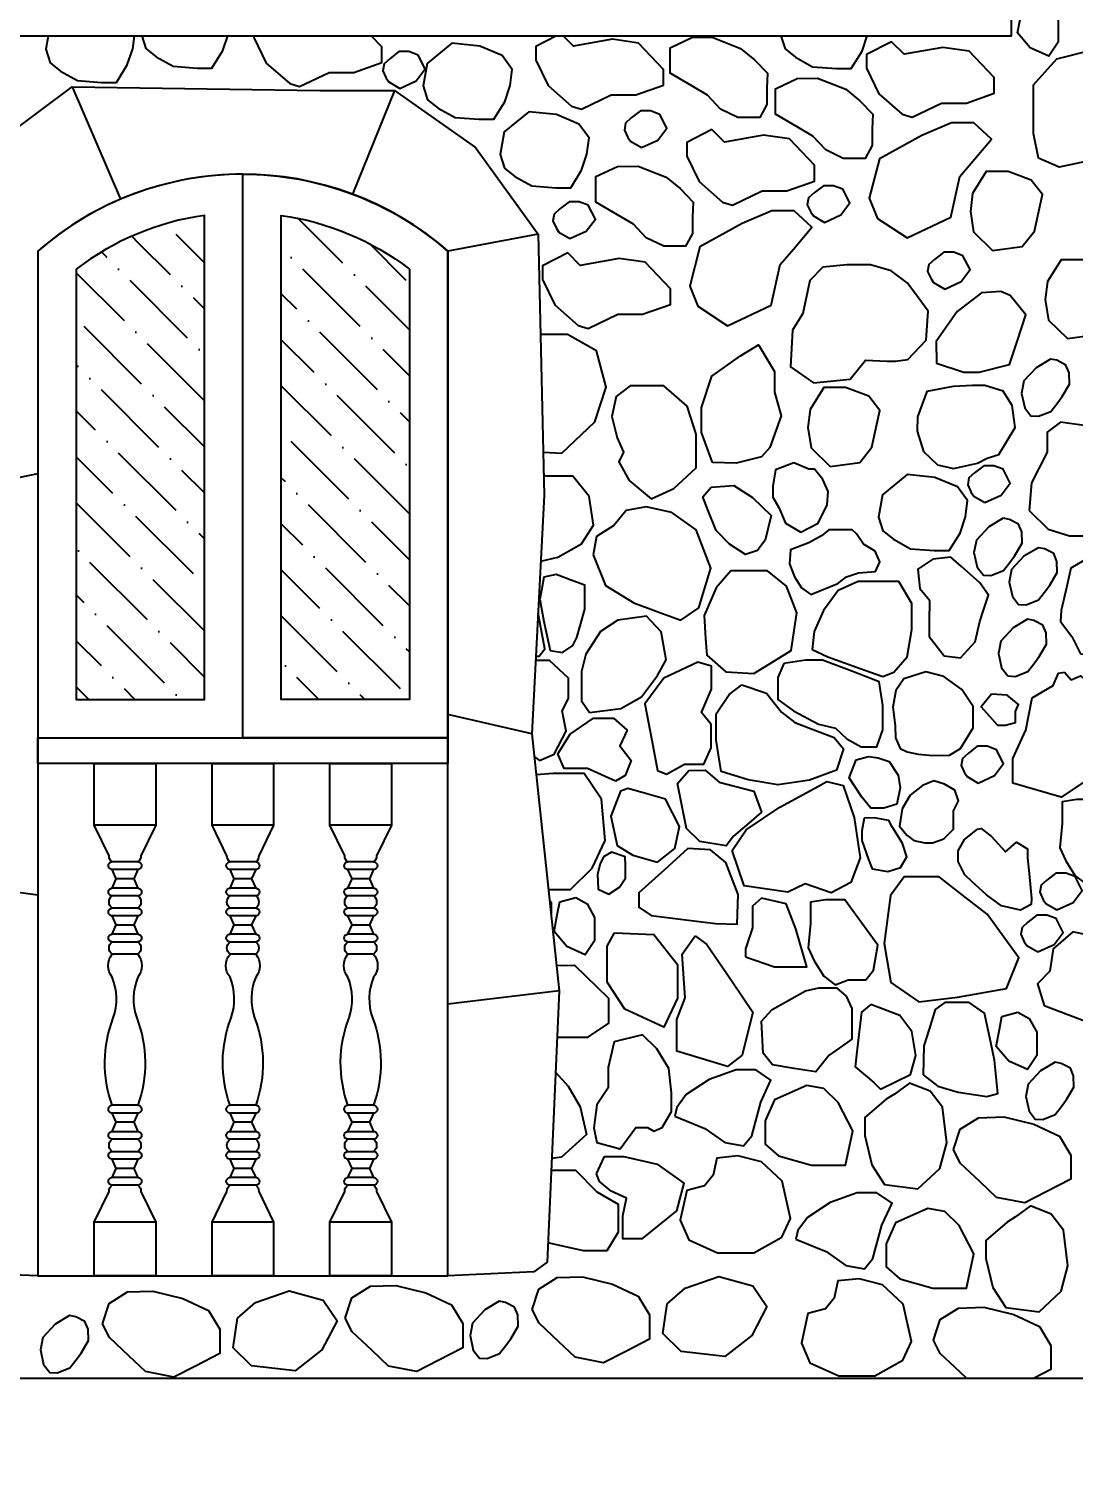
# Model space of a CAD drawing. Header units: millimetres. Extents: x -251401 to 377140, y -30451 to 275830.
# Drawn here: x 292825 to 294864, y -3140 to -307 of the extents above; entities that cross this region are included whole.
import ezdxf

# ---------------------------------------------------------------- set-up
doc = ezdxf.new("R2010")
doc.units = ezdxf.units.MM
for name, color, linetype in [('0-S1', 1, 'Continuous'), ('0-S3', 3, 'Continuous'), ('0-S8', 8, 'Continuous'), ('A-DIMENSIONS', 30, 'Continuous'), ('A-DOORS', 2, 'Continuous'), ('A-HATCH', 8, 'Continuous'), ('A-WALL', 4, 'Continuous'), ('A-WINDOWS', 2, 'Continuous')]:
    doc.layers.add(name, color=color, linetype=linetype)
doc.styles.add('LEROY', font='simplex.shx')
doc.dimstyles.new('DIM100', dxfattribs={"dimscale": 0, "dimtxt": 220, "dimasz": 180, "dimexe": 220, "dimexo": 250, "dimgap": 1, "dimtad": 1, "dimtoh": 1, "dimlfac": 0.001, "dimzin": 1, "dimdsep": 46, "dimtxsty": 'LEROY', "dimblk1": 'ORIGIN', "dimblk2": 'ORIGIN', "dimsah": 1, "dimcen": 0.18, "dimclrd": 30, "dimclre": 30, "dimclrt": 7, "dimazin": 0, "dimtfac": 1, "dimtix": 1, "dimtmove": 1, "dimatfit": 3, "dimfxl": 1, "dimtvp": 1, "dimtolj": 2, "dimtzin": 0, "dimarcsym": 0})
pattern_1 = [(45, (-15600, 1290.144), (33.67596, 123.47852), [158.75, -31.75, 0, -31.75])]

# ---------------------------------------------------------------- blocks, each defined once
blk = doc.blocks.new('USER ARROW 100')
at = {"layer": 'A-DIMENSIONS'}
for q in [(-200, 0), (200, 0)]:
    blk.add_line((0, 0), q, dxfattribs=at)
for points in [[(0, 0), (0, 200)], [(0, 0), (0, -200)]]:
    blk.add_lwpolyline(points, dxfattribs=at)
blk.add_circle((0, 0), 90, dxfattribs=at)
blk = doc.blocks.new('*D95')
at = {"layer": 'A-DIMENSIONS', "color": 30, "transparency": 16777216}
for p, q in [((297092.5, 3059.9), (288086.5, 3059.9)), ((288086.5, -2939.1), (288086.5, 3058.9)), ((291492.5, -2940.1), (288086.5, -2940.1))]:
    blk.add_line(p, q, dxfattribs=at)
at = {"layer": 'Defpoints', "color": 0, "transparency": 16777216}
for p in [(288086.5, 3059.9), (297342.5, 3059.9), (291742.5, -2940.1)]:
    blk.add_point(p, dxfattribs=at)
at = {"layer": 'A-DIMENSIONS', "color": 30, "transparency": 16777216}
for p, rotation in [((288086.5, 3059.9), 90), ((288086.5, -2940.1), 270)]:
    blk.add_blockref('USER ARROW 100', p, dxfattribs=dict(at, rotation=rotation))
at = {"layer": 'A-DIMENSIONS', "color": 7, "transparency": 16777216, "insert": (287876.5, 59.9), "char_height": 220, "attachment_point": 5, "rotation": 90, "style": 'LEROY'}
blk.add_mtext('\\A2;6.00 METERS', dxfattribs=at)
blk = doc.blocks.new('*D97')
at = {"layer": 'A-DIMENSIONS', "color": 30, "transparency": 16777216}
for p, q in [((294265.7, 159.9), (289086.5, 159.9)), ((289086.5, 158.9), (289086.5, -2339.1)), ((291492.5, -2340.1), (289086.5, -2340.1))]:
    blk.add_line(p, q, dxfattribs=at)
at = {"layer": 'Defpoints', "color": 0, "transparency": 16777216}
for p in [(294515.7, 159.9), (289086.5, -2340.1), (291742.5, -2340.1)]:
    blk.add_point(p, dxfattribs=at)
at = {"layer": 'A-DIMENSIONS', "color": 30, "transparency": 16777216}
for p, rotation in [((289086.5, 159.9), 90), ((289086.5, -2340.1), 270)]:
    blk.add_blockref('USER ARROW 100', p, dxfattribs=dict(at, rotation=rotation))
at = {"layer": 'A-DIMENSIONS', "color": 7, "transparency": 16777216, "insert": (288876.5, -1090.1), "char_height": 220, "attachment_point": 5, "rotation": 90, "style": 'LEROY'}
blk.add_mtext('\\A2;2.50', dxfattribs=at)
blk = doc.blocks.new('*D98')
at = {"layer": 'A-DIMENSIONS', "color": 30, "transparency": 16777216}
for p, q in [((294265.7, 159.9), (288586.5, 159.9)), ((288586.5, -2939.1), (288586.5, 158.9)), ((291492.5, -2940.1), (288586.5, -2940.1))]:
    blk.add_line(p, q, dxfattribs=at)
at = {"layer": 'Defpoints', "color": 0, "transparency": 16777216}
for p in [(288586.5, 159.9), (294515.7, 159.9), (291742.5, -2940.1)]:
    blk.add_point(p, dxfattribs=at)
at = {"layer": 'A-DIMENSIONS', "color": 30, "transparency": 16777216}
for p, rotation in [((288586.5, 159.9), 90), ((288586.5, -2940.1), 270)]:
    blk.add_blockref('USER ARROW 100', p, dxfattribs=dict(at, rotation=rotation))
at = {"layer": 'A-DIMENSIONS', "color": 7, "transparency": 16777216, "insert": (288376.5, -1390.1), "char_height": 220, "attachment_point": 5, "rotation": 90, "style": 'LEROY'}
blk.add_mtext('\\A2;3.10', dxfattribs=at)
blk = doc.blocks.new('G24G4GGHG')
at = {"layer": '0-S8', "color": 8}
for points in [[(54.3, 2692.2), (76.3, 2680.1), (91, 2653.4), (91, 2607.8), (72.6, 2580.6), (36.5, 2596.8), (11.8, 2625.6), (18.1, 2658.6), (22.9, 2683.8)], [(-623.8, 2616.5), (-584, 2617.1), (-528.8, 2595.5), (-501.5, 2573.3), (-476.4, 2547.1), (-477.6, 2518.1), (-477.6, 2485.7), (-491.2, 2460.7), (-533.9, 2460.7), (-568.1, 2477.2), (-593.1, 2503.9), (-623.8, 2522.1), (-666.1, 2547.1), (-666.1, 2574.4), (-666.1, 2596.6)], [(-213.4, 2467), (-194.2, 2461.3), (-136.4, 2488.8), (-88, 2488.8), (-33.9, 2508.1), (-33.9, 2538.8), (-82.8, 2590.2), (-133.8, 2597.5), (-209.8, 2584), (-234.2, 2608.4), (-283.2, 2583.5), (-283.2, 2557), (-259.2, 2507)], [(-1193.5, 2517.4), (-1161.6, 2531.9), (-1144, 2555.4), (-1157.9, 2582.4), (-1175.9, 2589.2), (-1195.4, 2589.2), (-1213.3, 2575.2), (-1224.5, 2565.3), (-1227, 2551.7), (-1220.1, 2537.2), (-1215.2, 2530.1)], [(-1037.9, 2599.8), (-1092.2, 2605.4), (-1140.3, 2565.9), (-1148.1, 2522.1), (-1139.6, 2495.3), (-1119.1, 2479.1), (-1085.9, 2460.7), (-1039.3, 2457.2), (-1010.3, 2457.2), (-989.1, 2491.1), (-978.5, 2522.9), (-974.3, 2554.6), (-994.1, 2581.4), (-994.1, 2581.4)], [(192.3, 2581), (224.5, 2533.5), (200, 2459.2), (200, 2412.1), (181.5, 2382.3), (93.2, 2363.8), (52.7, 2381.1), (43.1, 2429.4), (43.1, 2524.2), (88.5, 2575.4), (160.6, 2593.3)], [(-418.3, 2536.6), (-378.4, 2537.2), (-323.2, 2515.6), (-295.9, 2493.4), (-270.9, 2467.2), (-272, 2438.2), (-272, 2405.8), (-285.7, 2380.8), (-328.3, 2380.8), (-362.5, 2397.3), (-387.5, 2424), (-418.3, 2442.2), (-460.5, 2467.2), (-460.5, 2494.5), (-460.5, 2516.7)], [(-887.9, 2466.3), (-942.2, 2471.9), (-990.3, 2432.4), (-998.1, 2388.6), (-989.6, 2361.8), (-969.1, 2345.6), (-935.9, 2327.2), (-889.3, 2323.7), (-860.3, 2323.7), (-839.1, 2357.6), (-828.5, 2389.4), (-824.3, 2421.1), (-844.1, 2447.9), (-844.1, 2447.9)], [(-722.2, 2401.8), (-690.3, 2416.4), (-672.6, 2439.9), (-686.5, 2466.8), (-704.5, 2473.6), (-724, 2473.6), (-742, 2459.7), (-753.1, 2449.8), (-755.6, 2436.2), (-748.8, 2421.6), (-743.8, 2414.5)], [(-563.9, 2295.5), (-544.7, 2289.8), (-486.9, 2317.3), (-438.5, 2317.3), (-384.4, 2336.6), (-384.4, 2367.3), (-433.3, 2418.7), (-484.3, 2426), (-560.3, 2412.5), (-584.7, 2436.9), (-633.7, 2412), (-633.7, 2385.5), (-609.7, 2335.5)], [(-175.1, 2425.5), (-257.9, 2379.8), (-277.6, 2303.3), (-261.6, 2263.8), (-203.5, 2225.5), (-118.3, 2266.2), (-101, 2345.2), (-71.4, 2379.8), (-39.2, 2418.1), (-73.8, 2450.2), (-117.1, 2450.2)], [(-768.8, 2365.1), (-728.9, 2365.7), (-673.7, 2344.1), (-646.4, 2321.9), (-621.4, 2295.7), (-622.5, 2266.7), (-622.5, 2234.3), (-636.2, 2209.3), (-678.8, 2209.3), (-713, 2225.8), (-738, 2252.5), (-768.8, 2270.7), (-811, 2295.7), (-811, 2323), (-811, 2345.2)], [(38.3, 2338.2), (-6.8, 2355), (-49.3, 2355), (-75.9, 2312.6), (-80.3, 2277.2), (-74.1, 2237.4), (-36.9, 2201.1), (20.6, 2209), (44.5, 2239.1), (54.3, 2283.4), (60.2, 2310.3)], [(-365.2, 2255.8), (-333.3, 2270.4), (-315.6, 2293.9), (-329.5, 2320.8), (-347.5, 2327.6), (-367, 2327.6), (-385, 2313.7), (-396.1, 2303.8), (-398.6, 2290.2), (-391.8, 2275.6), (-386.8, 2268.5)], [(-861.7, 2224.3), (-829.8, 2238.9), (-812.1, 2262.4), (-826, 2289.3), (-844, 2296.1), (-863.5, 2296.1), (-881.5, 2282.2), (-892.6, 2272.3), (-895.1, 2258.7), (-888.3, 2244.1), (-883.3, 2237)], [(-525.6, 2254), (-608.4, 2208.3), (-628.1, 2131.8), (-612.1, 2092.3), (-554, 2054), (-468.8, 2094.7), (-451.5, 2173.7), (-421.9, 2208.3), (-389.7, 2246.6), (-424.3, 2278.7), (-467.6, 2278.7)], [(-845.4, 2054.8), (-826.1, 2049.1), (-768.3, 2076.7), (-720, 2076.7), (-665.8, 2095.9), (-665.8, 2126.6), (-714.8, 2178.1), (-765.7, 2185.3), (-841.7, 2171.8), (-866.2, 2196.3), (-915.1, 2171.3), (-915.1, 2144.8), (-891.1, 2094.9)], [(-130.5, 2125.9), (-98.6, 2140.4), (-81, 2163.9), (-94.9, 2190.9), (-112.9, 2197.7), (-132.4, 2197.7), (-150.3, 2183.7), (-161.5, 2173.8), (-164, 2160.2), (-157.1, 2145.7), (-152.2, 2138.6)], [(184.3, 2166.2), (139.2, 2183), (96.7, 2183), (70.1, 2140.6), (65.7, 2105.2), (71.9, 2065.4), (109.1, 2029.1), (166.6, 2037), (190.5, 2067.1), (200.3, 2111.4), (206.2, 2138.3)], [(-368.4, 2168.3), (-393.4, 2142.8), (-407.1, 2077.9), (-427.7, 2045.5), (-431.4, 1973.8), (-386.5, 1942.6), (-314.8, 1950.1), (-284.8, 1986.9), (-243, 1985), (-226.8, 1985), (-202.5, 1988.1), (-166.9, 2026.2), (-162.5, 2082.9), (-189.4, 2119.1), (-203.5, 2138.1), (-234.9, 2161.5), (-275.5, 2173.3), (-321.6, 2173.3)], [(-58.5, 2118.7), (-106.2, 2082.1), (-147.3, 2023.3), (-146.2, 1981.1), (-92.9, 1963.4), (-62.9, 1963.4), (-3.9, 1978.8), (11.4, 2025.5), (27.9, 2075.5), (-3, 2113.1), (-20.8, 2120.9)], [(-583.9, 1787.6), (-605.1, 1846.2), (-605.1, 1894.8), (-585.1, 1955.9), (-529, 1995.8), (-494.1, 2017), (-462.4, 1964.8), (-462.4, 1924.7), (-449.8, 1878.6), (-471.6, 1816.9), (-487.8, 1798.2), (-537.7, 1786.4)], [(76.3, 1989.2), (47.9, 1972.4), (24, 1946.5), (19.2, 1922.2), (25.6, 1893.9), (37.6, 1878.3), (52.3, 1877.5), (76.7, 1887.1), (88.2, 1902.2), (99, 1916.2), (113, 1940.5), (112.6, 1962.4), (106.2, 1977.6), (88.2, 1986.8)], [(-746.4, 1752), (-703.4, 1716.5), (-659, 1736.7), (-615.5, 1777.2), (-615.5, 1842.8), (-633.3, 1897.6), (-678.7, 1937.1), (-744.4, 1937.1), (-771.6, 1916.3), (-780, 1877.4), (-769.6, 1835.4), (-757.3, 1807.8), (-766.1, 1788.5)], [(-278.7, 1916.7), (-323.8, 1933.5), (-366.3, 1933.5), (-392.9, 1891.1), (-397.3, 1855.7), (-391.1, 1815.9), (-353.9, 1779.6), (-296.4, 1787.5), (-272.5, 1817.6), (-262.7, 1861.9), (-256.8, 1888.8)], [(-114.1, 1935.6), (-165.5, 1926.2), (-183.7, 1876.7), (-184.3, 1848.5), (-171.8, 1809.1), (-144.8, 1782.7), (-113.5, 1775.8), (-66.4, 1785.9), (-47.6, 1795.9), (-25.1, 1802.8), (6.9, 1855.4), (1.3, 1898.7), (-16.3, 1926.8), (-52, 1937.5), (-76.5, 1937.5)], [(34.3, 1693.5), (71.6, 1657.1), (113, 1644.4), (154.5, 1644.4), (202.8, 1654.6), (239.2, 1672.3), (249.8, 1684.9), (249.8, 1706.3), (227.2, 1736.6), (227.2, 1772.3), (193.5, 1834.2), (150.7, 1858.2), (95.2, 1866.3), (69.8, 1846.9), (69.8, 1807.5), (39, 1748)], [(-424.6, 1786.7), (-460.4, 1772.8), (-465.6, 1740.9), (-465.6, 1719.6), (-454.2, 1699.5), (-441.2, 1669), (-411.5, 1651.6), (-377.5, 1669), (-360, 1704.8), (-357.8, 1730.5), (-368.3, 1754), (-384.4, 1774.5), (-395.3, 1774.5)], [(-149.4, 1758.3), (-203.7, 1763.9), (-251.8, 1724.4), (-259.6, 1680.6), (-251.1, 1653.8), (-230.6, 1637.6), (-197.4, 1619.2), (-150.8, 1615.7), (-121.8, 1615.7), (-100.6, 1649.6), (-90, 1681.4), (-85.8, 1713.1), (-105.6, 1739.9), (-105.6, 1739.9)], [(-52.2, 1709.3), (-20.3, 1723.9), (-2.6, 1747.4), (-16.5, 1774.3), (-34.5, 1781.1), (-54, 1781.1), (-72, 1767.2), (-83.1, 1757.3), (-85.6, 1743.7), (-78.8, 1729.1), (-73.8, 1722)], [(-585.9, 1739.1), (-542, 1742.4), (-505.3, 1719.4), (-469.1, 1683.8), (-480.6, 1636.1), (-496, 1615.9), (-519.5, 1608.2), (-550.2, 1627.9), (-576.5, 1654.8), (-592.4, 1695.3), (-602.2, 1720.2)], [(-816.6, 1607.3), (-792.6, 1547.3), (-737, 1513.5), (-688.5, 1495.6), (-645.3, 1479.6), (-610.5, 1503.7), (-587, 1581.1), (-615.4, 1655.8), (-662.8, 1690.1), (-713, 1701), (-752.3, 1693.9), (-776.3, 1664.5), (-810.1, 1643.3)], [(-16.2, 1678.7), (-44.6, 1661.9), (-68.5, 1636), (-73.3, 1611.7), (-66.9, 1583.4), (-54.9, 1567.8), (-40.2, 1567), (-15.8, 1576.6), (-4.3, 1591.7), (6.5, 1605.7), (20.5, 1630), (20.1, 1651.9), (13.7, 1667.1), (-4.3, 1676.3)], [(-395.5, 1630.9), (-431.4, 1616.7), (-433.3, 1589.4), (-423.4, 1564.1), (-409.7, 1543), (-391.8, 1530), (-339.1, 1551.1), (-321.8, 1564.1), (-298.9, 1572.1), (-265.5, 1574.6), (-256.8, 1593.8), (-266.1, 1614.2), (-289, 1627.8), (-302.6, 1648.2), (-311.3, 1656.3), (-338.5, 1656.3), (-356.5, 1656.3), (-370.7, 1644.5)], [(52.3, 1621.2), (23.9, 1604.4), (0, 1578.5), (-4.8, 1554.2), (1.6, 1525.9), (13.6, 1510.3), (28.3, 1509.5), (52.7, 1519.1), (64.2, 1534.2), (75, 1548.2), (89, 1572.5), (88.6, 1594.4), (82.2, 1609.6), (64.2, 1618.8)], [(-153.6, 1598.9), (-183.1, 1579), (-179.1, 1541.6), (-160, 1518.6), (-160.8, 1476.4), (-160.8, 1447.8), (-131.3, 1410.4), (-99.5, 1406.4), (-70.9, 1437.5), (-62.1, 1477.2), (-54.1, 1501.1), (-45, 1528.5), (-62.1, 1552.8), (-97.9, 1584.6), (-118.3, 1602.7)], [(134.7, 1414.2), (169.7, 1410.2), (189.9, 1418.5), (216.9, 1474.4), (213.8, 1500.6), (198.4, 1535.9), (188.9, 1563.2), (170.2, 1592.9), (148.7, 1600.6), (115.9, 1581.2), (107.8, 1546.1), (96.7, 1498.9), (95.2, 1477.4), (117.4, 1447.6)], [(-900.4, 1420.3), (-876.5, 1416.8), (-855.9, 1430.3), (-848.3, 1445.8), (-840.7, 1473.2), (-832.9, 1501.4), (-832.9, 1547.8), (-855.9, 1556.5), (-888.9, 1568.9), (-912.4, 1563.5), (-916.7, 1541.3), (-920.7, 1521), (-917.8, 1505.8), (-912.5, 1477)], [(-597.3, 1443.9), (-594.5, 1411.6), (-557.7, 1378.7), (-503.1, 1375.9), (-462.9, 1400.5), (-430.1, 1420.5), (-418.8, 1494.1), (-439.5, 1545.9), (-476.3, 1576), (-547.7, 1576), (-576.7, 1543.1), (-599.6, 1489.1)], [(-389, 1422.2), (-358.8, 1407.9), (-286.5, 1382.2), (-251, 1369.5), (-229.6, 1378.2), (-203.8, 1408.4), (-194.4, 1461.3), (-194.4, 1512.3), (-220.2, 1555.3), (-299.4, 1555.3), (-338.5, 1537.5), (-367.2, 1498.9), (-385.5, 1457.9)], [(-823.4, 1299.3), (-762.6, 1307.1), (-722.2, 1330.4), (-690.6, 1371.7), (-674, 1402.3), (-683.8, 1456.8), (-712.5, 1487.4), (-768.4, 1479.6), (-802, 1457.3), (-830.7, 1413.5), (-838.9, 1379.5), (-838.9, 1322.6)], [(31.3, 1481.7), (2.9, 1464.9), (-21, 1439), (-25.8, 1414.7), (-19.4, 1386.4), (-7.4, 1370.8), (7.3, 1370), (31.7, 1379.6), (43.2, 1394.7), (54, 1408.7), (68, 1433), (67.6, 1454.9), (61.2, 1470.1), (43.2, 1479.3)], [(-673.4, 1179.5), (-638, 1199), (-600.5, 1199), (-586, 1230.6), (-586, 1276.3), (-605.2, 1299.6), (-585.5, 1345.4), (-585.5, 1390), (-611.9, 1397.7), (-678.8, 1366.7), (-715.9, 1316.5), (-702.2, 1245.5), (-690.8, 1186.5)], [(-444.5, 1394.9), (-456, 1368), (-456, 1325.2), (-425.5, 1302.7), (-376.5, 1277.1), (-343.8, 1268.7), (-321.3, 1248.4), (-293.4, 1232.5), (-263, 1232.5), (-251.1, 1266), (-251.1, 1313.3), (-258.6, 1359.2), (-312, 1379.9), (-368.7, 1401.9), (-402.1, 1401.9)], [(-210.4, 1365.2), (-225.7, 1342.5), (-232, 1309.7), (-227.3, 1274.4), (-226.2, 1250.1), (-217.3, 1229.5), (-203.5, 1222.6), (-182.4, 1218.4), (-153.3, 1215.8), (-121.1, 1216.3), (-99.5, 1229), (-75.2, 1269.6), (-74.6, 1311.3), (-96.8, 1344.6), (-132.2, 1369.9), (-167.6, 1378.9)], [(103.3, 1378.1), (116.3, 1363.6), (134.8, 1371.4), (148.9, 1359), (194, 1296.4), (164.3, 1179.4), (96.6, 1134.5), (2.2, 1161.7), (2.2, 1209.7), (27.6, 1265.4), (40.2, 1328), (81.4, 1352.1), (91.6, 1376.2)], [(-526.6, 1353.3), (-478, 1337.4), (-448.9, 1300.3), (-423.1, 1280.3), (-378.5, 1263.1), (-346.4, 1250.8), (-327.7, 1228.9), (-341.4, 1187.1), (-394, 1167.2), (-456.3, 1158.6), (-514, 1168.3), (-566.6, 1184.3), (-576.4, 1245.4), (-576.4, 1296.8), (-551.2, 1334.5)], [(-39.3, 1335.1), (-59.5, 1310.9), (-27.2, 1274.6), (-11.8, 1274.6), (7.7, 1280), (7.7, 1301.5), (13.8, 1314.9), (-8.4, 1333.1)], [(-772.8, 1165.3), (-827.6, 1190.6), (-872.8, 1190.6), (-885.4, 1219), (-861.1, 1257.6), (-815.9, 1288.5), (-776.8, 1288.5), (-750, 1265.2), (-764.2, 1234.2), (-742.1, 1206), (-754.3, 1176.4)], [(-65, 1161.9), (-33.1, 1176.4), (-15.5, 1199.9), (-29.4, 1226.9), (-47.4, 1233.7), (-66.9, 1233.7), (-84.8, 1219.7), (-96, 1209.8), (-98.5, 1196.2), (-91.6, 1181.7), (-86.7, 1174.6)], [(-303.2, 1206.9), (-279, 1213.7), (-260.6, 1211.1), (-239, 1203.7), (-221.1, 1177.4), (-217.4, 1152.6), (-223.7, 1121), (-249, 1112.6), (-274.3, 1112.6), (-292.2, 1134.2), (-306.9, 1157.4), (-316.9, 1172.1)], [(-629.8, 1186.1), (-598.2, 1187), (-570.6, 1163.3), (-538, 1155.1), (-503.1, 1146.3), (-487.9, 1105.3), (-512.9, 1083.8), (-542.7, 1058.3), (-556.7, 1039.4), (-608.6, 1047.6), (-634.1, 1073.4), (-642.7, 1115.7), (-651.9, 1161.2)], [(-544.9, 1030), (-517.9, 1070.5), (-452.4, 1114.7), (-376.8, 1155.9), (-360.5, 1164.8), (-328.8, 1157.4), (-306.9, 1094.6), (-295.5, 1015.7), (-313.5, 967.6), (-352.1, 947.7), (-402.5, 965.3), (-436.8, 949.1), (-521.5, 961.5)], [(-174.1, 1157), (-198, 1138.1), (-213.4, 1111.8), (-218.4, 1077.5), (-204.2, 1060), (-190.8, 1050), (-169.1, 1045.4), (-154, 1045.4), (-132.3, 1053.3), (-113.1, 1071.7), (-113.5, 1098.4), (-113.5, 1107.6), (-103.4, 1127.3), (-110.5, 1148.2), (-131, 1159.9), (-151.9, 1166.1)], [(-762.9, 1146.1), (-781.9, 1097), (-769.8, 1040.2), (-738.8, 1021.2), (-690.6, 1007.4), (-657, 1034.1), (-647.8, 1077.4), (-675, 1130.6), (-721, 1143.3), (-748.8, 1151.1)], [(106, 1010), (124.3, 980.7), (146.6, 963.7), (172, 973.5), (206.7, 973.5), (221.7, 992.4), (230.2, 1040.8), (165.5, 1129.6), (127.6, 1129.6), (98.8, 1125), (98.8, 1083.2), (93.9, 1035.7)], [(-287.9, 1093.5), (-292, 1068.4), (-292, 1050), (-279.4, 1012.7), (-272, 994.6), (-241.7, 989.1), (-216.6, 997.2), (-204.1, 1018.2), (-212.6, 1044.1), (-221.8, 1058.8), (-232.8, 1076.4), (-239.2, 1088.7), (-268.3, 1093.9)], [(-39, 1057.9), (-12.1, 1027.5), (9.6, 1046.7), (30.8, 1033.5), (30.8, 1015), (34.4, 985.2), (38.6, 936.3), (38, 925), (17.7, 913.7), (-19.9, 922.6), (-49.1, 943.5), (-77.2, 969.7), (-91.4, 983), (-104, 1009), (-104, 1029.9), (-92.1, 1052), (-66.4, 1072.2), (-59.3, 1073.4)], [(-808.3, 984.2), (-806.4, 955.1), (-785.8, 944.8), (-765, 958.9), (-753.6, 976.5), (-753.6, 1000.3), (-754.2, 1017.6), (-780.9, 1027), (-796.6, 1017.9), (-803.1, 1004.2)], [(-631.8, 1034), (-677.3, 992.8), (-727.4, 947.4), (-727.4, 919.8), (-703.1, 903.5), (-619.7, 893.2), (-577.5, 888), (-535.5, 886.3), (-533.3, 944.1), (-557.4, 1007.1), (-587.6, 1031.8)], [(-235.3, 772.8), (-180.9, 735.2), (-105.8, 744), (-9.8, 760.8), (14.2, 820.7), (-47.4, 906.2), (-96.2, 943.8), (-141.4, 978.6), (-209.7, 978.6), (-236.1, 942.2), (-248.9, 848.7)], [(88.5, 914.4), (120.4, 928.9), (138, 952.4), (124.1, 979.4), (106.1, 986.2), (86.6, 986.2), (68.7, 972.2), (57.5, 962.3), (55, 948.7), (61.9, 934.2), (66.8, 927.1)], [(-850.3, 938.5), (-828.3, 926.5), (-813.6, 899.8), (-813.6, 854.2), (-831.9, 827), (-868.1, 843.2), (-892.7, 872), (-886.4, 905), (-881.6, 930.2)], [(-519.1, 822.5), (-462.4, 803.1), (-399.8, 803.1), (-420.7, 877.6), (-440.1, 925.9), (-488, 937), (-505.7, 921.5), (-505.7, 879.6), (-518.9, 838.4)], [(-384.9, 814.7), (-366.6, 785.3), (-344.3, 768.3), (-318.9, 778.1), (-284.2, 778.1), (-269.2, 797), (-260.7, 845.4), (-325.4, 934.2), (-363.3, 934.2), (-392.1, 929.6), (-392.1, 887.8), (-397, 840.3)], [(51.5, 832.4), (83.4, 846.9), (101, 870.4), (87.1, 897.4), (69.1, 904.2), (49.6, 904.2), (31.7, 890.2), (20.5, 880.3), (18, 866.7), (24.9, 852.2), (29.8, 845.1)], [(-774.9, 869.8), (-697.8, 866.6), (-652.2, 808), (-652.2, 741.8), (-678.3, 685.4), (-754.4, 720.6), (-789, 773.3), (-789, 843.8)], [(-617.6, 863.6), (-594.5, 846.7), (-556.5, 790.9), (-526.5, 746.7), (-504.7, 714.6), (-526, 631), (-554.4, 608.8), (-610.3, 625.7), (-653.5, 638.7), (-653.4, 700.4), (-636.6, 742.5), (-642.9, 827.9)], [(147.8, 696.1), (207.8, 721), (227.5, 778.9), (245.4, 810.2), (195.7, 854.8), (119.8, 871.4), (81.5, 838.2), (74.5, 794.9), (50.3, 770), (63.7, 728)], [(-484.9, 634.8), (-488.1, 697.5), (-466.9, 720.2), (-439, 735.6), (-401.8, 756.2), (-376.1, 762.6), (-341.3, 762.6), (-322.5, 746.3), (-311.7, 721.9), (-311.7, 662.4), (-330.2, 649.1), (-356, 630.6), (-381.7, 598.1), (-424, 605.1), (-466.2, 612)], [(-256, 564.5), (-197.3, 593.4), (-186.6, 630.5), (-194.4, 676.8), (-217.9, 708.1), (-274.3, 729.5), (-292.7, 714.6), (-301.2, 643.5), (-305.4, 608), (-268.6, 577.3)], [(-172.8, 592.7), (-143.7, 570.3), (-104.5, 558.7), (-48.4, 550.3), (-26.7, 556.3), (-33.3, 621.1), (-40.7, 655.8), (-52.8, 712.7), (-82.4, 733.9), (-130.4, 733.9), (-149, 720.2), (-160.9, 681.7), (-171, 649)], [(12.4, 714.6), (34.4, 702.6), (49.1, 675.9), (49.1, 630.3), (30.8, 603.1), (-5.4, 619.3), (-30, 648.1), (-23.7, 681.1), (-18.9, 706.3)], [(-809.5, 460.4), (-763.6, 448.2), (-733.3, 489.9), (-710.4, 489.9), (-698.2, 482.3), (-682, 490), (-663.8, 521.2), (-663.8, 557.2), (-668.7, 605), (-692.2, 643), (-720.5, 670.5), (-775.5, 656.8), (-787.3, 607), (-787.3, 567.4), (-809.5, 534.2), (-815.2, 488.9)], [(-657.2, 511.8), (-598.3, 487.6), (-559.6, 460.5), (-523.2, 454.1), (-507.1, 473.8), (-489.2, 539), (-469.5, 582.2), (-499, 602.4), (-537.7, 602.4), (-590.1, 583.1), (-634.7, 554.3), (-653.4, 528.7)], [(84.8, 617.2), (56.4, 600.4), (32.5, 574.5), (27.7, 550.2), (34.1, 521.9), (46.1, 506.3), (60.8, 505.5), (85.2, 515.1), (96.7, 530.2), (107.5, 544.2), (121.5, 568.5), (121.1, 590.4), (114.7, 605.6), (96.7, 614.8)], [(-399.5, 571.5), (-462.5, 543.5), (-481.1, 502.6), (-481.1, 457.5), (-454.6, 434.6), (-390.1, 416), (-324.2, 416), (-309.8, 483.3), (-338.5, 538.5), (-366.2, 565.7)], [(-244.9, 545.1), (-286.4, 509.4), (-286.4, 474.4), (-272.8, 417.2), (-247.7, 378.6), (-182.7, 370), (-139.8, 410), (-126.2, 460.1), (-134.8, 529.4), (-159.1, 560.8), (-199.1, 576.5), (-228.4, 555.1)], [(-113.6, 446.5), (-100.6, 486.5), (-64.4, 508.9), (-15, 510.6), (43.6, 496.2), (93.6, 472.7), (115.5, 436), (115.5, 388.9), (67.8, 364.2), (26, 342.5), (-29.3, 353.3), (-61.5, 383.7), (-100, 420)], [(-810, 399.3), (-794.6, 433.2), (-756.8, 433.2), (-691.4, 418.5), (-639.5, 381.3), (-653.6, 326.9), (-721.5, 272.4), (-758.7, 272.4), (-758.7, 317.3), (-751.5, 351.7), (-781.2, 365.7), (-804.2, 384.6)], [(-599.1, 376), (-633.7, 366.5), (-646.5, 309), (-629.8, 270.6), (-573.6, 245.1), (-503.2, 245.1), (-448.2, 275.7), (-431.6, 312.2), (-447.6, 385), (-487.9, 422.7), (-533.9, 434.2), (-575.4, 430.2), (-582.2, 396.5)], [(-420.9, 271.9), (-362, 247.7), (-323.3, 220.6), (-286.9, 214.2), (-270.8, 233.8), (-252.9, 299), (-233.2, 342.3), (-262.7, 362.5), (-301.4, 362.5), (-353.8, 343.2), (-398.4, 314.4), (-417.1, 288.8)], [(-163.2, 331.5), (-226.2, 303.6), (-244.8, 262.7), (-244.8, 217.6), (-218.3, 194.7), (-153.8, 176.1), (-87.8, 176.1), (-73.5, 243.4), (-102.2, 298.5), (-129.9, 325.8)], [(-8.6, 305.2), (-50, 269.4), (-50, 234.4), (-36.5, 177.3), (-11.4, 138.7), (53.6, 130.1), (96.5, 170.1), (110.1, 220.1), (101.5, 289.5), (77.2, 320.9), (37.2, 336.6), (7.9, 315.2)], [(-935.6, 134.5), (-922.6, 174.5), (-886.4, 196.9), (-837, 198.6), (-778.4, 184.2), (-728.4, 160.7), (-706.5, 124), (-706.5, 76.9), (-754.2, 52.2), (-796, 30.5), (-851.3, 41.3), (-883.5, 71.7), (-922, 108)], [(-672, 145.6), (-637, 176.5), (-571.1, 199.2), (-505, 180.9), (-477.5, 140.4), (-507.1, 84), (-559.3, 42.7), (-644.7, 52.9), (-680.2, 87.6)], [(-1774.1, 106.5), (-1761.1, 146.5), (-1724.9, 168.9), (-1675.5, 170.6), (-1616.9, 156.2), (-1566.9, 132.7), (-1545, 96), (-1545, 48.9), (-1592.7, 24.2), (-1634.5, 2.5), (-1689.8, 13.3), (-1722, 43.7), (-1760.5, 80)], [(-1510.5, 117.6), (-1475.5, 148.5), (-1409.6, 171.2), (-1343.5, 152.9), (-1316, 112.4), (-1345.6, 56), (-1397.8, 14.7), (-1483.2, 24.9), (-1518.7, 59.6)], [(-1300.1, 117.5), (-1287.1, 157.5), (-1250.9, 179.9), (-1201.5, 181.6), (-1142.9, 167.2), (-1092.9, 143.7), (-1071, 107), (-1071, 59.9), (-1118.7, 35.2), (-1160.5, 13.5), (-1215.8, 24.3), (-1248, 54.7), (-1286.5, 91)], [(-362.8, 136), (-397.4, 126.6), (-410.1, 69.1), (-393.5, 30.7), (-337.2, 5.2), (-266.9, 5.2), (-211.9, 35.8), (-195.3, 72.3), (-211.3, 145.1), (-251.6, 182.8), (-297.6, 194.3), (-339.1, 190.3), (-345.9, 156.6)], [(-999.6, 150.6), (-1028, 133.8), (-1051.9, 107.9), (-1056.7, 83.6), (-1050.3, 55.3), (-1038.3, 39.7), (-1023.6, 38.9), (-999.2, 48.5), (-987.7, 63.7), (-976.9, 77.6), (-962.9, 101.9), (-963.3, 123.9), (-969.7, 139), (-987.7, 148.2)], [(-1838.1, 122.6), (-1866.5, 105.8), (-1890.4, 79.9), (-1895.2, 55.6), (-1888.8, 27.3), (-1876.8, 11.7), (-1862.1, 10.9), (-1837.7, 20.5), (-1826.2, 35.7), (-1815.4, 49.6), (-1801.4, 73.9), (-1801.8, 95.9), (-1808.2, 111), (-1826.2, 120.2)]]:
    blk.add_lwpolyline(points, close=True, dxfattribs=at)
for points in [[(-1880, 2620), (-1884.6, 2594.1), (-1876.1, 2567.3), (-1855.6, 2551.1), (-1822.4, 2532.7), (-1775.8, 2529.2), (-1746.8, 2529.2), (-1725.6, 2563.1), (-1715, 2594.9), (-1711.7, 2620)], [(-1697.4, 2620), (-1689.6, 2595.3), (-1669.1, 2579.1), (-1635.9, 2560.7), (-1589.3, 2557.2), (-1560.3, 2557.2), (-1539.1, 2591.1), (-1529.5, 2620)], [(-1478.3, 2620), (-1478.3, 2616.7), (-1454.4, 2566.8), (-1408.6, 2526.8), (-1389.4, 2521), (-1331.6, 2548.6), (-1283.2, 2548.6), (-1229.1, 2567.8), (-1229.1, 2598.5), (-1249.5, 2620)], [(-887.7, 2620), (-928.3, 2599.2), (-928.3, 2572.7), (-904.4, 2522.8), (-858.6, 2482.8), (-839.4, 2477), (-781.6, 2504.6), (-733.2, 2504.6), (-679.1, 2523.8), (-679.1, 2554.5), (-728, 2606), (-779, 2613.3), (-855, 2599.8), (-875.2, 2620)], [(-450.2, 2620), (-442.1, 2594.3), (-421.6, 2578.1), (-388.4, 2559.7), (-341.8, 2556.2), (-312.8, 2556.2), (-291.6, 2590.1), (-281.6, 2620)], [(-913.9, 1807.4), (-877.9, 1805.6), (-813.5, 1866.6), (-791.3, 1934.2), (-810.2, 2005.2), (-866.8, 2037.4), (-919.1, 2037.4)], [(-918.6, 1594.9), (-885.6, 1602.7), (-839.2, 1628.5), (-815.6, 1665.4), (-824.5, 1721.3), (-856.1, 1760.6), (-907.1, 1760.6), (-912.9, 1762.2)], [(-928.2, 1409.5), (-922.1, 1409.5), (-911, 1424.1), (-923.9, 1493.2)], [(-931.2, 1213.2), (-921, 1205.8), (-892.6, 1218.4), (-869.3, 1262.9), (-876.9, 1302.9), (-864.3, 1327.2), (-864.3, 1366.6), (-901.7, 1401), (-928.6, 1401)], [(-903.7, 955.1), (-902.3, 954.3), (-860.4, 954.3), (-818.6, 995.5), (-793.1, 1050.1), (-800.4, 1130.2), (-833.7, 1180.5), (-894.4, 1180.5), (-927.4, 1177.7)], [(-901.3, 932.6), (-898.6, 929.5), (-898.6, 907.3)], [(-887.8, 806.1), (-852.6, 806.6), (-786.3, 742.3), (-786.3, 693.6), (-828.3, 665.3), (-886.6, 665.3)], [(-889.7, 597.4), (-865, 570.4), (-841.8, 530.3), (-829.6, 476.4), (-878.3, 432.1), (-897.3, 429.4)], [(-898.4, 406.4), (-874.6, 406.4), (-850.7, 406.4), (-809.2, 364), (-767.8, 340.1), (-767.8, 285.8), (-789.9, 248.9), (-835, 248.9), (-904.8, 264.4)], [(-87.6, 0), (-100.5, 12.2), (-139, 48.5), (-152.6, 75), (-139.6, 115), (-103.4, 137.4), (-54, 139.1), (4.6, 124.7), (54.6, 101.2), (76.5, 64.5), (76.5, 17.4), (42.9, 0)]]:
    blk.add_lwpolyline(points, dxfattribs=at)
blk = doc.blocks.new('4H42H')
at = {"layer": 'A-HATCH'}
h = blk.add_hatch(dxfattribs=at)
h.set_pattern_fill('ANSI36', color=256, scale=20)
h.set_pattern_definition(pattern_1)
edge = h.paths.add_edge_path()
edge.add_line((-325, 914.5), (-325, 75))
edge.add_line((-325, 75), (-75, 75))
edge.add_line((-75, 75), (-75, 1019.7))
edge.add_arc((0, 491.7), 533.3, 98.084, 127.5443)
h = blk.add_hatch(dxfattribs=at)
h.set_pattern_fill('ANSI36', color=256, scale=20)
h.set_pattern_definition(pattern_1)
edge = h.paths.add_edge_path()
edge.add_line((325, 914.5), (325, 75))
edge.add_line((325, 75), (75, 75))
edge.add_line((75, 75), (75, 1019.7))
edge.add_arc((0, 491.7), 533.3, 52.4557, 81.916, ccw=False)
at = {"layer": 'A-WINDOWS'}
for points in [[(-400, 950), (-400, 0), (0, 0), (0, 1100, 0.181335)], [(400, 950), (400, 0), (0, 0), (0, 1100, -0.181335)], [(-325, 914.5), (-325, 75), (-75, 75), (-75, 1019.7, 0.129258)], [(325, 914.5), (325, 75), (75, 75), (75, 1019.7, -0.129258)]]:
    blk.add_lwpolyline(points, format="xyb", close=True, dxfattribs=at)
blk = doc.blocks.new('42h24h24h')
at = {"layer": '0-S1'}
blk.add_lwpolyline([(-31, 255, 0.271162), (-25, 243, 1), (-25, 228), (-17, 210), (-25, 192, 1), (-25, 177, 0.271162), (-31, 165), (-60, 105), (-60, 0), (60, 0), (60, 105), (31, 165, 0.271162), (25, 177, 1), (25, 192), (17, 210), (25, 228, 1), (25, 243, 0.271162), (31, 255, 0.271162), (25, 267, 1), (25, 282), (17, 300), (25, 318, 1), (25, 333, 0.178343), (22.9, 503.8, -0.1837), (25, 583, 0.355556), (25, 628, 0.271162), (31, 640, 0.271162), (25, 652, 1), (25, 667), (17, 685), (25, 703, 1), (25, 718, 0.271162), (31, 730, 0.271162), (25, 742, 1), (25, 757), (17, 775), (25, 793, 1), (25, 808, 0.271162), (31, 820), (60, 880), (60, 1000), (-60, 1000), (-60, 880), (-31, 820, 0.271162), (-25, 808, 1), (-25, 793), (-17, 775), (-25, 757, 1), (-25, 742, 0.271162), (-31, 730, 0.271162), (-25, 718, 1), (-25, 703), (-17, 685), (-25, 667, 1), (-25, 652, 0.271162), (-31, 640, 0.271162), (-25, 628, 0.355556), (-25, 583, -0.1837), (-22.9, 503.8, 0.178343), (-25, 333, 1), (-25, 318), (-17, 300), (-25, 282, 1), (-25, 267, 0.271162)], format="xyb", close=True, dxfattribs=at)
for points in [[(-60, 880), (60, 880)], [(-25, 808), (25, 808)], [(-25, 793), (25, 793)], [(-17, 775), (17, 775)], [(-25, 757), (25, 757)], [(-25, 742), (25, 742)], [(-25, 718), (25, 718)], [(-25, 703), (25, 703)], [(17, 685), (-17, 685)], [(-25, 667), (25, 667)], [(25, 652), (-25, 652)], [(-25, 628), (25, 628)], [(-25, 333), (25, 333)], [(-25, 318), (25, 318)], [(-17, 300), (17, 300)], [(25, 282), (-25, 282)], [(-25, 267), (25, 267)], [(25, 243), (-25, 243)], [(-25, 228), (25, 228)], [(-17, 210), (17, 210)], [(-25, 192), (25, 192)], [(-25, 177), (25, 177)], [(-60, 105), (60, 105)]]:
    blk.add_lwpolyline(points, dxfattribs=at)

msp = doc.modelspace()

# ---------------------------------------------------------------- linework, layer by layer
at = {"layer": '0-S3', "color": 3}
msp.add_line((377139.5, -2940.144), (-19812.5, -2940.144), dxfattribs=at)
at = {"layer": 'A-DOORS', "color": 1}
msp.add_lwpolyline([(293642.5, -1740.144), (292842.5, -1740.144), (292842.5, -1690.144), (293642.5, -1690.144)], close=True, dxfattribs=at)
at = {"layer": 'A-WALL'}
msp.add_lwpolyline([(294742.5, 959.856), (295142.5, 959.856), (297342.5, 2659.856), (297342.5, 3059.856), (298142.5, 3059.856), (298142.5, 2659.856), (300342.5, 959.856), (300742.5, 959.856), (300742.5, -2940.144), (291742.5, -2940.144), (291742.5, -320.144), (294742.5, -320.144)], close=True, dxfattribs=at)
at = {"layer": 'A-WALL', "color": 3}
msp.add_lwpolyline([(294742.5, 59.856), (291539.558, -280.256, 0.94845577), (291541.67, -320.144), (294742.5, -320.144)], format="xyb", close=True, dxfattribs=at)
at = {"layer": 'A-WALL', "color": 1}
for points in [[(292842.5, -2740.144), (292660, -2733), (292638.5, -2723.5), (292601, -2382.5), (292644, -1969.5), (292613, -1805), (292609.5, -1482.5), (292653.5, -1213), (292604, -1015), (292651, -612), (292909.5, -419.5), (293393, -427), (293538.5, -427), (293696.5, -538), (293819, -707), (293830.5, -1216.5), (293806.5, -1682), (293860, -2184), (293836, -2713), (293810.5, -2732), (293642.5, -2740.144)], [(292909.5, -419.5), (293003.38, -639.111)], [(293538.5, -427), (293456.1, -628.877)], [(293819, -707), (293642.5, -740.144)], [(292653.5, -1213), (292842.5, -1174.527)], [(293806.5, -1682), (293642.5, -1644.319)], [(292644, -1969.5), (292842.5, -1996.5)], [(293860, -2184), (293642.5, -2209.868)]]:
    msp.add_lwpolyline(points, dxfattribs=at)
at = {"layer": 'A-WALL'}
msp.add_lwpolyline([(293642.5, -740.144, 0.375), (292842.5, -740.144), (292842.5, -2740.144), (293642.5, -2740.144)], format="xyb", close=True, dxfattribs=at)

# ---------------------------------------------------------------- block references
at = {"layer": 'A-DOORS', "xscale": -1}
for p in [(293012.5, -2740.144), (293242.5, -2740.144), (293472.5, -2740.144)]:
    msp.add_blockref('42h24h24h', p, dxfattribs=at)
at = {"layer": 'A-WALL'}
msp.add_blockref('G24G4GGHG', (294742.5, -2940.144), dxfattribs=at)
at = {"layer": 'A-WINDOWS', "xscale": -1}
msp.add_blockref('4H42H', (293242.5, -1690.144), dxfattribs=at)

# ---------------------------------------------------------------- dimensions: what is measured, and where the dimension line sits
at = {"layer": 'A-DIMENSIONS'}
dim = msp.add_linear_dim(base=(288086.5, 3059.856), p1=(291742.5, -2940.144), p2=(297342.5, 3059.856), angle=90, text='<> METERS', dimstyle='DIM100', override={"dimscale": 1, "dimasz": 1, "dimexe": 0, "dimgap": 100, "dimblk1": 'USER ARROW 100', "dimblk2": 'USER ARROW 100', "dimlwd": 65535, "dimlwe": 65535}, dxfattribs=at)
dim.commit()
dim.dimension.update_dxf_attribs({"geometry": '*D95', "text_midpoint": (287876.5, 59.856)})
for base, p1, p2, angle, picture, middle in [((288586.5, 159.856), (291742.5, -2940.144), (294515.74, 159.856), 90, '*D98', (288376.5, -1390.144)), ((289086.5, -2340.144), (294515.74, 159.856), (291742.5, -2340.144), 270, '*D97', (288876.5, -1090.144))]:
    dim = msp.add_linear_dim(base=base, p1=p1, p2=p2, angle=angle, dimstyle='DIM100', override={"dimscale": 1, "dimasz": 1, "dimexe": 0, "dimgap": 100, "dimblk1": 'USER ARROW 100', "dimblk2": 'USER ARROW 100', "dimlwd": 65535, "dimlwe": 65535}, dxfattribs=at)
    dim.commit()
    dim.dimension.update_dxf_attribs({"geometry": picture, "text_midpoint": middle})

doc.saveas('drawing.dxf')
